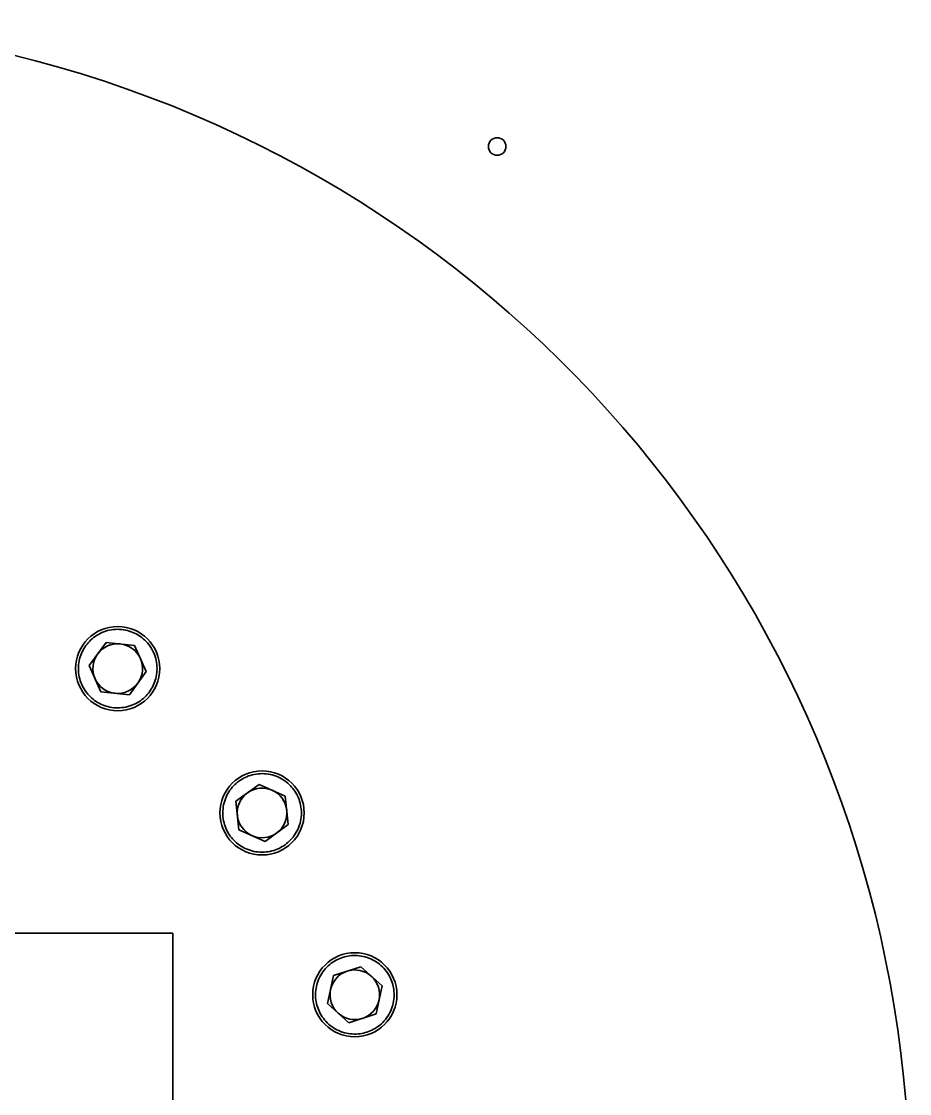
# Model space of a CAD drawing. Header units: millimetres. Extents: x -1052 to 3351, y 0 to 2015.
# Drawn here: x -249.685 to -245.941, y 1730.321 to 1734.842 of the extents above; entities that cross this region are included whole.
import ezdxf

# ---------------------------------------------------------------- set-up
doc = ezdxf.new("R2010")
doc.units = ezdxf.units.MM
doc.layers.add('AM_6', color=2, linetype='Continuous', lineweight=35)

msp = doc.modelspace()

# ---------------------------------------------------------------- linework, layer by layer
at = {"layer": 'AM_6'}
for p, q in [((-249.3282, 1732.2232), (-249.3992, 1732.1255)), ((-249.2081, 1732.2105), (-249.3282, 1732.2232)), ((-249.1589, 1732.1002), (-249.2081, 1732.2105)), ((-249.3992, 1732.1255), (-249.35, 1732.0151)), ((-249.2299, 1732.0025), (-249.1589, 1732.1002)), ((-249.35, 1732.0151), (-249.2299, 1732.0025)), ((-248.683, 1731.6243), (-248.7807, 1731.5533)), ((-248.5727, 1731.5751), (-248.683, 1731.6243)), ((-248.7807, 1731.5533), (-248.7681, 1731.4332)), ((-248.56, 1731.455), (-248.5727, 1731.5751)), ((-248.7681, 1731.4332), (-248.6578, 1731.384)), ((-248.6578, 1731.384), (-248.56, 1731.455)), ((-252.7452, 1730.9964), (-249.0472, 1730.9964)), ((-249.0472, 1730.9964), (-249.0472, 1728.7776)), ((-248.2545, 1730.8553), (-248.3693, 1730.818)), ((-248.1647, 1730.7745), (-248.2545, 1730.8553)), ((-248.3693, 1730.818), (-248.3945, 1730.6999)), ((-248.1898, 1730.6564), (-248.1647, 1730.7745)), ((-248.3945, 1730.6999), (-248.3047, 1730.6191)), ((-248.3047, 1730.6191), (-248.1898, 1730.6564))]:
    msp.add_line(p, q, dxfattribs=at)
for centre, radius in [((-247.6793, 1734.3147), 0.037), ((-249.2791, 1732.1128), 0.1775), ((-248.6704, 1731.5042), 0.1775), ((-248.2796, 1730.7372), 0.1775)]:
    msp.add_circle(centre, radius, dxfattribs=at)
for centre, radius, start, end in [((-250.8962, 1729.887), 4.9553, 0, 218.4103), ((-249.2791, 1732.1128), 0.1046, 84, 144), ((-249.2791, 1732.1128), 0.1046, 24, 84), ((-249.2791, 1732.1128), 0.1046, 144, 204), ((-249.2791, 1732.1128), 0.1046, 324, 24), ((-249.2791, 1732.1128), 0.1046, 204, 264), ((-249.2791, 1732.1128), 0.1046, 264, 324), ((-248.6704, 1731.5042), 0.1046, 66, 126), ((-248.6704, 1731.5042), 0.1046, 6, 66), ((-248.6704, 1731.5042), 0.1046, 126, 186), ((-248.6704, 1731.5042), 0.1046, 306, 6), ((-248.6704, 1731.5042), 0.1046, 186, 246), ((-248.6704, 1731.5042), 0.1046, 246, 306), ((-248.2796, 1730.7372), 0.1046, 108, 168), ((-248.2796, 1730.7372), 0.1046, 48, 108), ((-248.2796, 1730.7372), 0.1046, 348, 48), ((-248.2796, 1730.7372), 0.1046, 168, 228), ((-248.2796, 1730.7372), 0.1046, 288, 348), ((-248.2796, 1730.7372), 0.1046, 228, 288)]:
    msp.add_arc(centre, radius, start, end, dxfattribs=at)
for points in [[(-249.145, 1732.0155), (-249.1395, 1732.0239), (-249.1282, 1732.0414), (-249.1175, 1732.0718), (-249.1124, 1732.1048), (-249.1143, 1732.1389), (-249.123, 1732.1719), (-249.138, 1732.2018), (-249.1578, 1732.2271), (-249.1811, 1732.2476), (-249.2078, 1732.2635), (-249.238, 1732.2745), (-249.2711, 1732.2795), (-249.3051, 1732.2776), (-249.3382, 1732.2689), (-249.368, 1732.2538), (-249.3936, 1732.2343), (-249.4067, 1732.2181), (-249.4131, 1732.2102)], [(-249.4131, 1732.2102), (-249.4186, 1732.2017), (-249.4299, 1732.1842), (-249.4406, 1732.1538), (-249.4457, 1732.1208), (-249.4438, 1732.0867), (-249.4351, 1732.0537), (-249.4201, 1732.0238), (-249.4003, 1731.9985), (-249.377, 1731.9781), (-249.3503, 1731.9622), (-249.3201, 1731.9512), (-249.287, 1731.9462), (-249.253, 1731.948), (-249.2199, 1731.9568), (-249.1901, 1731.9718), (-249.1645, 1731.9914), (-249.1514, 1732.0076), (-249.145, 1732.0155)], [(-248.573, 1731.3701), (-248.5651, 1731.3765), (-248.549, 1731.3896), (-248.5294, 1731.4152), (-248.5144, 1731.4451), (-248.5056, 1731.4781), (-248.5037, 1731.5121), (-248.5088, 1731.5452), (-248.5197, 1731.5754), (-248.5356, 1731.6021), (-248.5561, 1731.6254), (-248.5814, 1731.6452), (-248.6113, 1731.6602), (-248.6443, 1731.6689), (-248.6784, 1731.6708), (-248.7114, 1731.6657), (-248.7418, 1731.655), (-248.7593, 1731.6437), (-248.7678, 1731.6382)], [(-248.7678, 1731.6382), (-248.7756, 1731.6318), (-248.7918, 1731.6187), (-248.8114, 1731.5931), (-248.8264, 1731.5633), (-248.8352, 1731.5303), (-248.837, 1731.4962), (-248.832, 1731.4631), (-248.821, 1731.4329), (-248.8052, 1731.4062), (-248.7847, 1731.3829), (-248.7594, 1731.3631), (-248.7295, 1731.3481), (-248.6965, 1731.3394), (-248.6624, 1731.3375), (-248.6294, 1731.3426), (-248.599, 1731.3533), (-248.5815, 1731.3646), (-248.573, 1731.3701)], [(-248.3308, 1730.8947), (-248.3402, 1730.8911), (-248.3597, 1730.8836), (-248.3862, 1730.8653), (-248.4097, 1730.8416), (-248.4283, 1730.8129), (-248.4405, 1730.7811), (-248.446, 1730.7481), (-248.4449, 1730.716), (-248.438, 1730.6857), (-248.4258, 1730.6572), (-248.4078, 1730.6306), (-248.384, 1730.6071), (-248.3553, 1730.5885), (-248.3235, 1730.5762), (-248.2905, 1730.5709), (-248.2583, 1730.5716), (-248.2382, 1730.577), (-248.2284, 1730.5796)], [(-248.2284, 1730.5796), (-248.219, 1730.5833), (-248.1995, 1730.5907), (-248.173, 1730.6091), (-248.1495, 1730.6328), (-248.1309, 1730.6614), (-248.1186, 1730.6933), (-248.1132, 1730.7263), (-248.1143, 1730.7584), (-248.1211, 1730.7887), (-248.1334, 1730.8172), (-248.1514, 1730.8438), (-248.1752, 1730.8673), (-248.2038, 1730.8858), (-248.2357, 1730.8982), (-248.2687, 1730.9035), (-248.3009, 1730.9027), (-248.321, 1730.8974), (-248.3308, 1730.8947)]]:
    msp.add_open_spline(points, degree=3, knots=[0, 0, 0, 0, 2.04892, 4.22057, 6.482504, 8.792439, 11.102374, 13.364308, 15.535958, 17.584878, 19.633798, 21.805448, 24.067382, 26.377317, 28.687252, 30.949186, 33.120836, 35.169756, 35.169756, 35.169756, 35.169756], dxfattribs=at)

doc.saveas('drawing.dxf')
